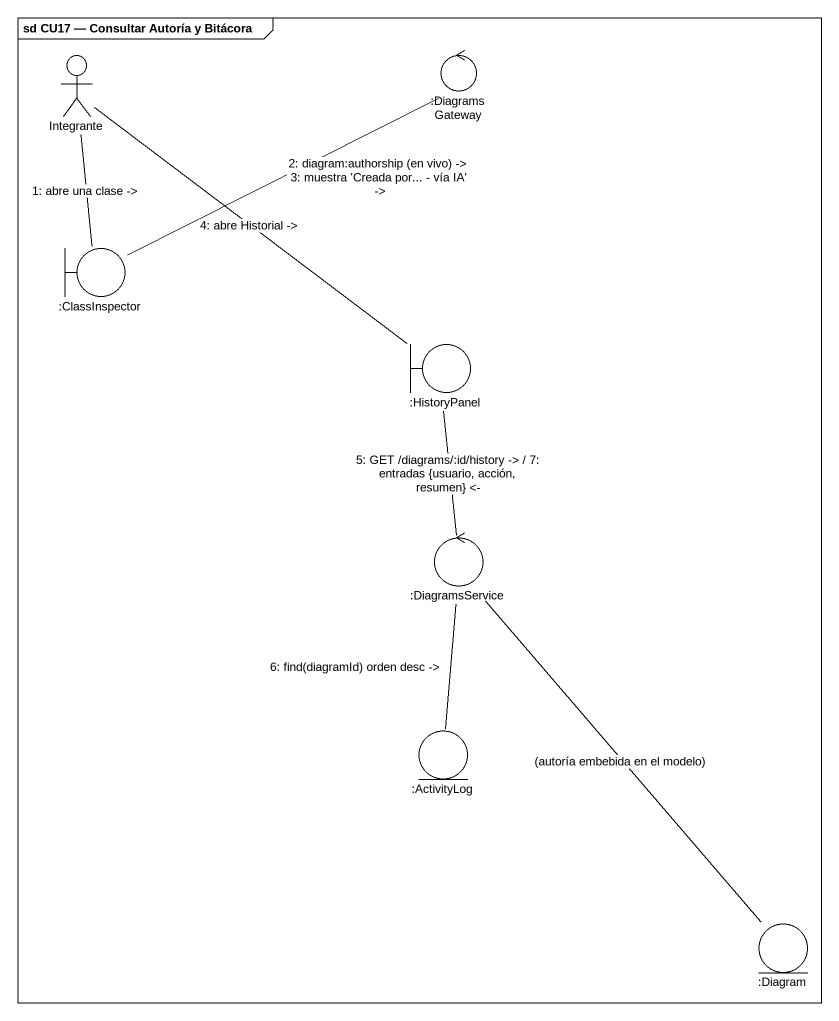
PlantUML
@startuml
mainframe sd CU17 — Consultar Autoría y Bitácora
actor Integrante
control ":DiagramsGateway" as DiagramsGateway
boundary ":ClassInspector" as ClassInspector
boundary ":HistoryPanel" as HistoryPanel
control ":DiagramsService" as DiagramsService
entity ":ActivityLog" as ActivityLog
entity ":Diagram" as Diagram
Integrante -- ClassInspector : 1: abre una clase ->
Integrante -- HistoryPanel : 4: abre Historial ->
DiagramsGateway -left- ClassInspector : 2: diagram:authorship (en vivo) -> 3: muestra 'Creada por... - vía IA' ->
HistoryPanel -- DiagramsService : 5: GET /diagrams/:id/history -> / 7: entradas {usuario, acción, resumen} <-
DiagramsService -- ActivityLog : 6: find(diagramId) orden desc ->
DiagramsService -- Diagram : (autoría embebida en el modelo)
@enduml
